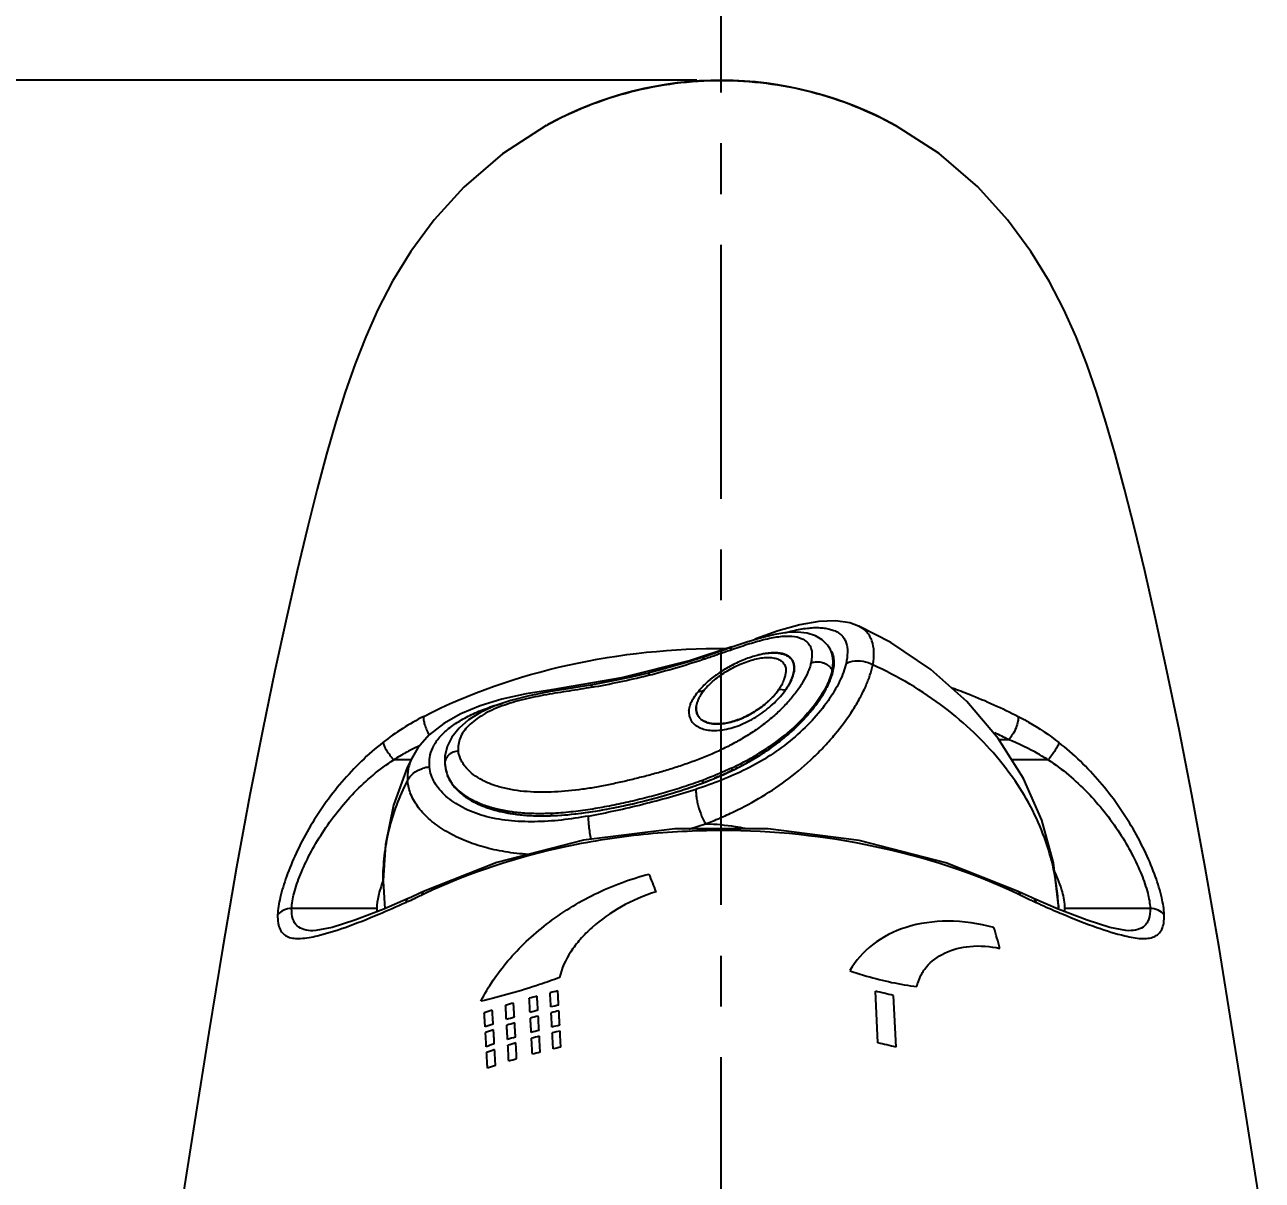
# Model space of a CAD drawing. Header units: millimetres. Extents: x 601 to 1195, y -13 to 407.
# Drawn here: x 747.34 to 778.27, y 322.37 to 351.27 of the extents above; entities that cross this region are included whole.
import ezdxf

# ---------------------------------------------------------------- set-up
doc = ezdxf.new("R2010")
doc.units = ezdxf.units.MM
doc.header["$LTSCALE"] = 0.1
doc.linetypes.add('CENTERX2', pattern=[101.6, 63.5, -12.7, 12.7, -12.7])
doc.layers.add('CENTER', color=1, linetype='CENTERX2')
doc.layers.add('DIM', color=3, linetype='Continuous')
doc.styles.get("Standard").update_dxf_attribs({"font": 'arial.ttf'})
doc.dimstyles.new('ISO-25', dxfattribs={"dimtxt": 2.5, "dimasz": 2.5, "dimexe": 1.25, "dimexo": 0.625, "dimtad": 1, "dimlfac": 1.666667, "dimtxsty": 'Standard', "dimcen": 2.5, "dimadec": 0, "dimazin": 0, "dimtfac": 1, "dimtmove": 0, "dimatfit": 3, "dimfxl": 0, "dimarcsym": 0})

# ---------------------------------------------------------------- blocks, each defined once
blk = doc.blocks.new('*D9')
at = {"layer": 'Defpoints', "color": 0}
for p in [(764.767, 349.88), (720.066, 151.37), (730.413, 151.37)]:
    blk.add_point(p, dxfattribs=at)
at = {"layer": 'DIM', "color": 0, "lineweight": -2}
for p, q in [((764.142, 349.88), (718.816, 349.88)), ((720.066, 347.38), (720.066, 153.87)), ((729.788, 151.37), (718.816, 151.37))]:
    blk.add_line(p, q, dxfattribs=at)
at = {"layer": 'DIM', "color": 0}
for points in [[(719.649, 347.38), (720.482, 347.38), (720.066, 349.88)], [(719.649, 153.87), (720.482, 153.87), (720.066, 151.37)]]:
    blk.add_solid(points, dxfattribs=at)
at = {"layer": 'DIM', "color": 0, "insert": (717.938, 251.662), "char_height": 2.5, "attachment_point": 5, "rotation": 90}
blk.add_mtext('330,85', dxfattribs=at)

msp = doc.modelspace()

# ---------------------------------------------------------------- linework, layer by layer
for p, q in [((768.186, 336.226), (768.1774, 336.23)), ((765.0113, 335.71), (763.9853, 335.3673)), ((767.4075, 335.7534), (767.2745, 335.8872)), ((767.4717, 335.6549), (767.4075, 335.7534)), ((767.4354, 335.715), (767.4314, 335.7223)), ((767.4716, 335.6548), (767.4728, 335.653)), ((767.4724, 335.6536), (767.4717, 335.6549)), ((767.4744, 335.6566), (767.4753, 335.655)), ((767.5018, 335.6063), (767.4753, 335.6551)), ((767.4843, 335.636), (767.4854, 335.6343)), ((763.9853, 335.3673), (762.2558, 334.9359)), ((767.5172, 335.5448), (767.5166, 335.5467)), ((767.5195, 335.5476), (767.5201, 335.5456)), ((767.5602, 335.4183), (767.5391, 335.4571)), ((762.9608, 335.0634), (762.9606, 335.0633)), ((767.5236, 335.1249), (767.5242, 335.1278)), ((767.5242, 335.1278), (767.5236, 335.1249)), ((767.5374, 335.0992), (767.5236, 335.1249)), ((762.2558, 334.9359), (760.5158, 334.6393)), ((761.5355, 334.762), (760.9774, 334.6703)), ((762.8954, 334.9911), (762.9336, 335.0004)), ((760.5159, 334.6393), (760.5158, 334.6393)), ((766.1937, 334.6499), (766.3581, 334.6366)), ((766.3581, 334.6366), (766.3596, 334.6388)), ((763.9429, 334.1105), (763.9422, 334.082)), ((766.3723, 333.4774), (766.3543, 333.5146)), ((757.1686, 333.1834), (757.0314, 332.9557)), ((766.0937, 333.2575), (766.1, 333.2622)), ((766.3211, 333.4348), (766.324, 333.4372)), ((771.9353, 333.389), (771.6964, 333.389)), ((756.9944, 332.8895), (756.5683, 332.8895)), ((757.0342, 332.9612), (757.0314, 332.9557)), ((772.9153, 332.8895), (772.0121, 332.8895)), ((757.8411, 332.7711), (757.8411, 332.7709)), ((757.8411, 332.7709), (757.8563, 332.6715)), ((765.0329, 332.6252), (765.0087, 332.6788)), ((757.9011, 332.5168), (757.9112, 332.4896)), ((758.0419, 332.256), (758.0326, 332.2805)), ((764.3036, 332.3144), (764.2785, 332.3712)), ((764.3138, 332.3183), (764.3035, 332.3144)), ((758.4634, 331.8906), (758.4518, 331.9205)), ((759.0538, 331.6398), (759.0385, 331.6782)), ((762.7415, 331.8373), (762.7745, 331.8454)), ((760.5186, 331.4894), (760.4954, 331.5442)), ((760.5186, 331.4894), (760.5299, 331.4898)), ((756.2977, 329.8536), (756.3393, 329.1629)), ((756.2983, 329.8542), (756.2983, 329.8639)), ((756.9919, 329.445), (756.9278, 329.4161)), ((757.2147, 329.5481), (756.9919, 329.445)), ((757.3084, 329.5923), (757.2147, 329.5481)), ((772.2815, 329.5422), (772.1752, 329.5923)), ((772.504, 329.4395), (772.2815, 329.5422)), ((756.1437, 329.1684), (754.0119, 329.1684)), ((756.9281, 329.4162), (756.3146, 329.1523)), ((756.9281, 329.4163), (756.9278, 329.4161)), ((772.5558, 329.4161), (772.504, 329.4395)), ((773.1751, 329.1497), (772.5555, 329.4162)), ((773.8961, 328.8725), (773.1751, 329.1497)), ((773.1797, 329.2454), (773.181, 329.1834)), ((775.4716, 329.1684), (773.3415, 329.1684)), ((773.1314, 329.0937), (773.1549, 329.0837)), ((754.5456, 328.6121), (754.5433, 328.6121)), ((774.9392, 328.6128), (774.9352, 328.6128)), ((768.6623, 325.8068), (768.6035, 327.098)), ((769.0493, 326.9917), (769.1149, 325.6986))]:
    msp.add_line(p, q)
for points in [[(760.3715, 348.7487), (759.2835, 348.044), (758.3158, 347.2097), (757.5733, 346.3911), (756.9922, 345.6012), (756.536, 344.8558), (756.1691, 344.1484), (755.8642, 343.466), (755.598, 342.7856), (755.3533, 342.0828), (755.1187, 341.3374), (754.8864, 340.5332), (754.6502, 339.6546), (754.4058, 338.6864), (754.1497, 337.6148), (753.8797, 336.4273), (753.5944, 335.1138), (753.2903, 333.6475), (752.9689, 332.0121), (752.6342, 330.2002), (752.2898, 328.1989), (751.9445, 326.0643), (751.5872, 323.8189), (751.2105, 321.443)], [(778.2736, 321.439), (777.8969, 323.8146), (777.5397, 326.0597), (777.1946, 328.1933), (776.8501, 330.1952), (776.5155, 332.0072), (776.1942, 333.6426), (775.8901, 335.1092), (775.6048, 336.4228), (775.3348, 337.6106), (775.0787, 338.6825), (774.8342, 339.6507), (774.5982, 340.5292), (774.366, 341.3335), (774.1313, 342.0796), (773.8863, 342.7834), (773.6202, 343.464), (773.3157, 344.1459), (772.9487, 344.8538), (772.4916, 345.601), (771.9085, 346.3933), (771.1637, 347.2137), (770.1957, 348.0472), (769.1098, 348.75)], [(768.1774, 336.23), (767.9611, 336.3081), (767.6037, 336.3616), (767.1907, 336.3456), (766.7156, 336.2615), (766.1757, 336.1097), (765.6117, 335.9104)], [(765.7532, 335.9366), (765.3899, 335.8263), (765.015, 335.699)], [(767.2745, 335.8872), (767.1041, 335.9889), (766.8944, 336.0543), (766.6558, 336.0794), (766.387, 336.067), (766.086, 336.0183), (765.7532, 335.9366)], [(773.1798, 329.2454), (773.0578, 330.3067), (772.7671, 331.3796), (772.309, 332.4197), (771.6756, 333.4219), (770.8879, 334.3432), (769.9886, 335.1425), (768.9895, 335.8159), (768.1885, 336.2315)], [(765.015, 335.699), (764.8185, 335.6301), (764.5757, 335.5459), (764.3284, 335.463)], [(764.3284, 335.463), (763.8847, 335.3231), (763.4137, 335.1855), (762.9606, 335.0633)], [(762.9608, 335.0634), (762.4976, 334.9553), (762.0069, 334.8516), (761.5355, 334.762)], [(760.5159, 334.6393), (759.876, 334.5384), (759.266, 334.4027), (758.7209, 334.2352), (758.2385, 334.0352), (757.8141, 333.7951), (757.4523, 333.5089), (757.1686, 333.1834)], [(760.9774, 334.6703), (760.4417, 334.5833), (759.9461, 334.4866), (759.4928, 334.3717), (759.0881, 334.2342), (758.7354, 334.0731), (758.4366, 333.8882), (758.1981, 333.6814), (758.0186, 333.4554), (757.8996, 333.216), (757.8427, 332.9766), (757.8411, 332.7711)], [(757.0295, 332.9636), (756.9024, 332.6952), (756.5599, 331.7538), (756.3564, 330.766), (756.2983, 329.8639)], [(757.8563, 332.6715), (757.8892, 332.55), (757.9011, 332.5168)], [(772.1752, 329.5923), (770.3623, 330.3137), (768.2012, 330.8689), (765.9191, 331.1568), (763.5934, 331.1588), (761.3061, 330.8754), (759.1429, 330.3219), (757.3084, 329.5923)], [(756.3146, 329.1523), (755.5879, 328.8726), (755.0239, 328.6944), (754.6181, 328.6159), (754.5456, 328.6121)], [(774.9352, 328.6128), (774.864, 328.6163), (774.4596, 328.6946), (773.8961, 328.8725)]]:
    msp.add_lwpolyline(points)
for centre, radius, start, end in [((764.7417, 340.8803), 9, 60.97263, 118.70886), ((764.7429, 317.8407), 17.8306, 89.45949, 89.58956), ((767.0141, 335.4023), 0.5259, 37.47892, 39.67527), ((767.0208, 335.4078), 0.5172, 36.61763, 37.45221), ((767.0199, 335.4093), 0.5142, 30.61776, 36.36705), ((767.0207, 335.4062), 0.5182, 30.94183, 36.75235), ((767.0082, 335.4022), 0.5278, 28.59933, 30.62893), ((767.0344, 335.4151), 0.5019, 28.76365, 30.88126), ((767.0001, 335.3978), 0.5371, 26.94665, 28.43617), ((767.1136, 335.3982), 0.4405, 34.23687, 35.35479), ((767.0274, 335.4112), 0.51, 27.57054, 28.55895), ((767.1128, 335.3977), 0.4414, 32.68076, 34.23652), ((766.9956, 335.3955), 0.5422, 26.53587, 26.94827), ((767.0165, 335.4056), 0.5222, 25.3497, 27.56561), ((766.9843, 335.39), 0.5547, 22.73684, 26.5222), ((766.9995, 335.3975), 0.541, 22.6238, 25.34669), ((757.2661, 356.9312), 22.6513, 284.48981, 288.08541), ((766.5732, 332.2468), 3.3819, 112.91583, 116.03771), ((766.6042, 332.1677), 3.4666, 112.88145, 115.92479), ((766.5857, 332.2178), 3.4136, 112.14969, 112.92045), ((766.5506, 332.2916), 3.3317, 112.07183, 112.86075), ((766.4923, 332.4539), 3.1597, 109.141, 112.19433), ((766.5215, 332.3684), 3.2495, 109.13941, 112.10514), ((766.4291, 332.6331), 2.9692, 108.06706, 109.13035), ((766.4103, 332.6881), 2.9115, 108.04394, 109.12858), ((766.3142, 332.9938), 2.5906, 104.86722, 108.12299), ((766.3113, 333.0009), 2.5834, 104.83961, 108.10529), ((766.2631, 333.1839), 2.3938, 103.86162, 104.85296), ((766.2469, 333.241), 2.3348, 103.80399, 104.81999), ((766.1445, 333.7361), 1.8288, 99.00694, 99.7158), ((766.1345, 333.7774), 1.7866, 98.91886, 99.61764), ((766.1229, 333.826), 1.7368, 98.43463, 98.78941), ((766.1379, 333.7775), 1.7869, 98.68477, 99.00545), ((766.1315, 333.8198), 1.7441, 97.9395, 98.6865), ((766.9495, 335.3759), 0.5923, 17.19778, 22.69596), ((766.9762, 335.3879), 0.5662, 17.80638, 22.61945), ((766.9514, 335.3795), 0.5924, 16.4784, 17.84067), ((766.928, 335.369), 0.6149, 16.79642, 17.21607), ((766.8007, 335.3429), 0.7449, 5.75597, 8.7543), ((766.8226, 335.3523), 0.7242, 5.18377, 8.3201), ((766.9883, 335.3493), 0.576, 11.10452, 11.79302), ((766.9568, 335.3436), 0.6074, 10.19796, 11.13067), ((766.9769, 335.3471), 0.5876, 9.25732, 11.10065), ((766.9582, 335.344), 0.6065, 7.03579, 9.25521), ((766.804, 335.3291), 0.7616, 0.67766, 2.22816), ((766.5037, 332.3922), 3.221, 121.89298, 125.73655), ((766.5634, 332.2992), 3.3315, 120.11191, 121.92149), ((766.6314, 332.2468), 3.4113, 120.80318, 122.42255), ((766.252, 332.8771), 2.6756, 120.55152, 120.73667), ((766.5757, 332.2457), 3.3841, 116.3405, 119.83737), ((766.5355, 332.3258), 3.2944, 116.053, 116.33225), ((766.8087, 331.7345), 3.9456, 115.84591, 116.07879), ((765.7721, 335.2336), 0.8061, 343.41469, 346.31076), ((765.7813, 335.2297), 0.7982, 343.60488, 346.52705), ((765.9366, 335.2013), 0.6383, 353.26341, 354.30672), ((766.1785, 335.1862), 0.3967, 5.8224, 7.82404), ((766.167, 335.1924), 0.4075, 4.79179, 6.75557), ((766.0145, 335.1868), 0.5609, 353.89998, 355.18869), ((766.2169, 335.4083), 1.3371, 346.8756, 347.76501), ((766.3221, 335.3788), 1.247, 347.04316, 348.13414), ((766.3071, 335.3832), 1.2626, 347.00303, 348.074), ((766.5679, 335.3397), 0.9981, 353.28778, 354.29921), ((757.3795, 357.7594), 23.427, 280.16252, 283.61834), ((765.4522, 335.3485), 1.1463, 336.00475, 337.05656), ((765.4564, 335.3434), 1.1428, 336.25114, 337.3046), ((763.9952, 334.2172), 0.1285, 358.74394, 359.20216), ((760.179, 328.3723), 6.2906, 117.11159, 128.14096), ((762.7768, 337.7457), 5.5808, 309.46521, 310.10971), ((765.9976, 321.7918), 13.0292, 62.88756, 64.58243), ((759.9657, 327.4224), 6.4375, 115.22614, 117.91238), ((762.5624, 338.0353), 5.9411, 303.65591, 306.4686), ((762.7361, 337.8005), 5.649, 306.54696, 309.39235), ((759.7685, 327.7827), 6.0267, 118.76363, 122.07365), ((759.9034, 327.5417), 6.3029, 117.91928, 118.78438), ((762.033, 338.9071), 6.9615, 297.8088, 300.35484), ((762.3194, 338.4069), 6.3851, 300.40543, 300.71796), ((762.3685, 338.3272), 6.2916, 300.7046, 303.46081), ((762.4759, 338.1621), 6.0946, 303.4745, 303.67203), ((757.4922, 331.982), 0.7185, 92.62984, 107.26851), ((758.6645, 332.8033), 0.8153, 182.29495, 186.40945), ((758.5992, 332.7961), 0.7497, 181.97869, 186.41964), ((761.7716, 339.3919), 7.5119, 295.31613, 295.73154), ((761.5208, 339.9084), 8.0863, 295.74435, 296.97838), ((761.9729, 339.0174), 7.0872, 296.98903, 297.82292), ((758.6933, 332.8151), 0.8465, 200.85366, 202.58707), ((758.6832, 332.7821), 0.8256, 198.95182, 200.7546), ((758.7065, 332.7911), 0.8505, 200.73192, 203.51226), ((758.7257, 332.7993), 0.8714, 203.50442, 204.25518), ((758.757, 332.8138), 0.9059, 204.27932, 208.58563), ((758.798, 332.8359), 0.9524, 208.56848, 210.51997), ((758.8473, 332.8656), 1.01, 210.54975, 214.49368), ((758.8908, 332.8954), 1.0627, 214.49146, 216.99185), ((758.9211, 332.9176), 1.1003, 216.96434, 218.42113), ((758.9977, 332.9801), 1.1992, 218.48903, 223.28199), ((760.6063, 342.1123), 10.4723, 290.44179, 290.67429), ((760.5564, 342.2218), 10.5923, 290.77673, 292.19404), ((760.9122, 341.3443), 9.6454, 292.20646, 292.37503), ((759.0815, 333.0591), 1.3143, 223.28487, 226.12635), ((759.1831, 333.1673), 1.4627, 226.19363, 230.79367), ((759.2705, 333.2741), 1.6008, 230.78589, 232.9215), ((757.3361, 353.6541), 22.5477, 284.0052, 287.51286), ((759.4747, 333.5718), 1.962, 238.63595, 238.97366), ((759.6796, 333.9699), 2.4098, 244.31546, 246.42097), ((759.7593, 334.1552), 2.6115, 246.44456, 249.13068), ((759.8451, 334.3829), 2.8549, 249.1488, 251.48212), ((759.9271, 334.6298), 3.115, 251.49504, 253.56747), ((759.9606, 334.7422), 3.2323, 253.56051, 253.70743), ((759.986, 334.8405), 3.3337, 253.76276, 257.69351), ((757.151, 354.4098), 23.3257, 280.56719, 283.99711), ((760.0557, 335.1382), 3.6395, 257.61925, 257.75997), ((760.1056, 335.376), 3.8824, 257.78522, 261.69317), ((760.1578, 335.6993), 4.2099, 261.62591, 261.78414), ((760.189, 335.9253), 4.438, 261.80256, 265.42093), ((760.2281, 336.3519), 4.8664, 265.36225, 265.72856), ((760.254, 336.7233), 5.2387, 265.74852, 269.01746), ((760.2693, 337.2758), 5.7914, 268.96045, 269.47351), ((757.4834, 353.019), 22.7978, 286.44755, 287.5417), ((764.183, 325.5195), 5.7644, 88.08419, 88.29329), ((759.3893, 328.653), 3.3185, 158.65283, 158.80508), ((703.8651, 306.5752), 63.5702, 21.222128, 21.650583), ((767.5145, 328.9562), 5.6711, 4.06529, 9.00876), ((748.2993, 348.2647), 20.7909, 294.5974, 295.117), ((745.5688, 354.1008), 27.2342, 295.10663, 295.42856), ((763.5215, 316.3343), 14.5822, 115.1299, 115.41699), ((766.0037, 316.422), 14.4852, 64.58261, 64.87063), ((783.9148, 354.1003), 27.2337, 244.57105, 244.89297), ((781.5163, 348.9772), 21.5769, 244.88812, 245.28029), ((746.812, 351.3871), 24.2488, 292.75347, 294.48248), ((749.9388, 344.6913), 16.8593, 294.24187, 294.58602), ((779.7132, 345.0626), 17.267, 245.28294, 245.75453), ((782.9616, 352.0246), 24.9491, 245.51819, 246.7958), ((767.5385, 328.9584), 5.647, 2.91051, 4.06052), ((767.5398, 328.9585), 5.6457, 2.28309, 2.91045), ((771.6213, 329.1834), 1.5597, 358.73373, 359.99965), ((782.0742, 349.9692), 22.7103, 246.87489, 247.25442), ((648.1187, 292.5787), 128.6211, 16.064526, 16.30615), ((764.5521, 310.7583), 16.8048, 105.19631, 105.88865), ((599.0482, 317.4436), 161.3807, 3.260276, 3.38615), ((764.6094, 310.5396), 17.031, 103.39117, 104.0616), ((596.5106, 317.4933), 164.2397, 3.215383, 3.339348), ((595.0674, 317.5215), 165.8748, 3.190117, 3.313018), ((764.8794, 310.4928), 17.0178, 75.81632, 77.35951), ((764.4589, 311.0704), 16.4791, 107.30232, 108.0253), ((605.8717, 317.3096), 153.7774, 3.384893, 3.516161), ((604.0588, 317.3448), 155.7864, 3.351218, 3.481014), ((600.6471, 317.4117), 159.588, 3.289043, 3.416146), ((764.6126, 310.102), 17.1072, 103.272, 103.93864), ((764.3798, 311.3052), 16.2313, 109.25383, 110.00548), ((611.0329, 317.2074), 148.0894, 3.484187, 3.619818), ((609.0316, 317.2466), 150.289, 3.445237, 3.579145), ((764.4666, 310.6214), 16.5676, 107.15894, 107.87684), ((764.5572, 310.3154), 16.8867, 105.06662, 105.75463), ((764.5592, 310.137), 16.9193, 105.01541, 105.70172), ((595.9752, 317.1453), 164.2675, 3.113117, 3.238422), ((594.3697, 317.1791), 166.0666, 3.086022, 3.210142), ((764.6138, 309.9255), 17.1377, 103.22496, 103.89009), ((591.8198, 317.2318), 168.9378, 3.043723, 3.165998), ((590.3661, 317.2614), 170.5833, 3.019911, 3.141155), ((764.387, 310.8602), 16.3158, 109.09704, 109.8433), ((764.3898, 310.6809), 16.3495, 109.03511, 109.77925), ((606.3903, 316.9269), 152.7405, 3.296704, 3.430211), ((604.3874, 316.9691), 154.9415, 3.260087, 3.391942), ((764.4696, 310.4405), 16.6028, 107.10233, 107.81822), ((601.2131, 317.0361), 158.4441, 3.203319, 3.332632), ((599.3969, 317.0739), 160.4561, 3.171643, 3.299541), ((764.5639, 309.69), 17.0002, 104.88982, 105.57194), ((764.6169, 309.4829), 17.2141, 103.10961, 103.77102), ((764.6182, 309.3053), 17.2445, 103.06438, 103.72432), ((586.9011, 316.9726), 173.8633, 2.862687, 2.995244), ((585.4384, 317.0037), 175.5177, 2.840381, 2.971841), ((764.3964, 310.232), 16.4329, 108.88317, 109.62212), ((764.4769, 309.9873), 16.6904, 106.96349, 107.67447), ((764.4797, 309.8059), 16.725, 106.90903, 107.61808), ((596.3206, 316.7647), 163.344, 3.012074, 3.15208), ((594.5025, 316.8051), 165.3579, 2.98245, 3.120962), ((764.5657, 309.511), 17.0322, 104.84056, 105.52103), ((591.0727, 316.881), 169.1771, 2.92768, 3.063449), ((589.4619, 316.9169), 170.9814, 2.902309, 3.036823), ((764.8513, 308.87), 17.3603, 75.7832, 77.31893), ((764.399, 310.0521), 16.4659, 108.82355, 109.56047), ((601.5103, 316.6483), 157.6284, 3.099391, 3.243822), ((599.5072, 316.6936), 159.8294, 3.065163, 3.207856), ((764.5705, 309.0151), 17.12, 104.70727, 105.38329), ((764.6216, 308.8125), 17.329, 102.94203, 103.59796), ((764.4057, 309.5543), 16.5561, 108.66215, 109.39358), ((764.4872, 309.3033), 16.82, 106.76166, 107.4655)]:
    msp.add_arc(centre, radius, start, end)
for points, knots in [([(760.3712, 348.7487), (761.0342, 349.1156), (762.4604, 349.6829), (764.7394, 349.9725), (767.0187, 349.6835), (768.4456, 349.117), (769.1089, 348.7501)], [0, 0, 0, 0, 0.2499291, 0.4999622, 0.7499742, 1, 1, 1, 1]), ([(764.978, 335.6319), (765.049, 335.6565), (765.1899, 335.7049), (765.3996, 335.7748), (765.6052, 335.8383), (765.8059, 335.8911), (765.9988, 335.9356), (766.1822, 335.9673), (766.3537, 335.9825), (766.5505, 335.9811), (766.729, 335.9447), (766.8678, 335.8605), (766.9456, 335.7819), (766.9968, 335.6829), (767.0198, 335.5674), (767.0172, 335.4392), (767.0018, 335.351), (766.9917, 335.3052)], [0, 0, 0, 0, 0.0880737, 0.1747826, 0.2591931, 0.3403602, 0.4181552, 0.4912408, 0.5585298, 0.6196032, 0.7223255, 0.7665272, 0.8083674, 0.8503528, 0.8952987, 0.9450649, 1, 1, 1, 1]), ([(766.3483, 336.0656), (766.4733, 336.0997), (766.6574, 336.1432), (766.8986, 336.1795), (767.0633, 336.1929), (767.2157, 336.1928), (767.3553, 336.1785), (767.4817, 336.1515), (767.5947, 336.1122), (767.6929, 336.0583), (767.7741, 335.9885), (767.8364, 335.9029), (767.8791, 335.803), (767.9025, 335.6906), (767.91, 335.5197), (767.8896, 335.3872), (767.8701, 335.2975)], [0, 0, 0, 0, 0.1760687, 0.2565827, 0.3314142, 0.4003321, 0.4635219, 0.521741, 0.5755732, 0.6255928, 0.6730897, 0.7199385, 0.7681909, 0.8195566, 0.8751468, 1, 1, 1, 1]), ([(768.538, 335.2608), (768.5592, 335.3685), (768.5811, 335.5718), (768.5407, 335.818), (768.4655, 335.9786), (768.391, 336.0798), (768.2974, 336.1642), (768.2245, 336.2074), (768.186, 336.226)], [0, 0, 0, 0, 0.296436, 0.5472691, 0.6617099, 0.7728489, 0.8843941, 1, 1, 1, 1]), ([(757.3122, 333.9716), (758.4466, 334.5538), (760.9352, 335.4124), (763.5452, 335.6804), (764.8707, 335.6709)], [0, 0, 0, 0, 0.4903208, 1, 1, 1, 1]), ([(764.2978, 335.3991), (764.355, 335.4178), (764.455, 335.4509), (764.5973, 335.4996), (764.7245, 335.5445), (764.8515, 335.5884), (764.9359, 335.6174), (764.978, 335.6319)], [0, 0, 0, 0, 0.2511387, 0.4393581, 0.6273439, 0.81421, 1, 1, 1, 1]), ([(765.015, 335.699), (765.0099, 335.6972), (765.0001, 335.6908), (764.9894, 335.6754), (764.982, 335.6552), (764.979, 335.64), (764.9779, 335.6319)], [0, 0, 0, 0, 0.19899, 0.4248356, 0.6918664, 1, 1, 1, 1]), ([(765.6117, 335.9104), (765.6091, 335.9094), (765.5985, 335.9045), (765.5895, 335.8965), (765.584, 335.8896)], [0, 0, 0, 0, 0.2423898, 1, 1, 1, 1]), ([(764.3284, 335.463), (764.3241, 335.4616), (764.3154, 335.4556), (764.3067, 335.441), (764.3008, 335.4216), (764.2986, 335.407), (764.2978, 335.3991)], [0, 0, 0, 0, 0.1853116, 0.4059902, 0.6781013, 1, 1, 1, 1]), ([(764.3133, 334.617), (764.3498, 334.663), (764.4318, 334.7537), (764.5718, 334.8808), (764.7301, 335.0016), (764.9021, 335.1132), (765.0826, 335.2123), (765.2666, 335.2959), (765.4485, 335.3625), (765.6234, 335.411), (765.7873, 335.44), (765.9367, 335.4485), (766.0686, 335.4367), (766.1647, 335.4078), (766.2286, 335.3741), (766.2689, 335.3444), (766.3028, 335.3099), (766.329, 335.2698), (766.349, 335.2257), (766.3611, 335.1859), (766.3654, 335.1517), (766.3663, 335.1247), (766.3659, 335.097), (766.3667, 335.0782), (766.3671, 335.0688)], [0, 0, 0, 0, 0.0696506, 0.1448251, 0.2241793, 0.3058768, 0.387968, 0.4684698, 0.5455758, 0.6177462, 0.6836717, 0.7427674, 0.7948795, 0.8401575, 0.8608126, 0.8804143, 0.8993203, 0.9179349, 0.9369406, 0.9567457, 0.9670591, 0.9777283, 0.9887404, 1, 1, 1, 1]), ([(765.8359, 335.5387), (765.8239, 335.5367), (765.7749, 335.5278), (765.7262, 335.517), (765.6896, 335.508)], [0, 0, 0, 0, 0.243435, 1, 1, 1, 1]), ([(765.836, 335.5389), (765.824, 335.5369), (765.775, 335.5281), (765.7264, 335.5174), (765.6898, 335.5084)], [0, 0, 0, 0, 0.2433703, 1, 1, 1, 1]), ([(765.8681, 335.544), (765.9588, 335.5575), (766.0904, 335.5669), (766.2544, 335.5442), (766.3551, 335.5127), (766.4393, 335.4662), (766.5058, 335.4046), (766.5523, 335.3281), (766.5673, 335.2701), (766.5714, 335.2402)], [0, 0, 0, 0, 0.3217107, 0.457792, 0.5795051, 0.6898148, 0.7928017, 0.8939211, 1, 1, 1, 1]), ([(766.5717, 335.2403), (766.5681, 335.2704), (766.5576, 335.3145), (766.5331, 335.3683), (766.5017, 335.4168), (766.4481, 335.4693), (766.3657, 335.5157), (766.2668, 335.5463), (766.1529, 335.5617), (766.0255, 335.5624), (765.9368, 335.5536), (765.8906, 335.5472)], [0, 0, 0, 0, 0.1081004, 0.1597932, 0.2107878, 0.3139194, 0.4240531, 0.545811, 0.6818375, 0.8332379, 1, 1, 1, 1]), ([(766.9917, 335.3052), (766.9981, 335.3081), (767.0254, 335.3195), (767.0542, 335.3275), (767.0764, 335.3316)], [0, 0, 0, 0, 0.2349219, 1, 1, 1, 1]), ([(767.0764, 335.3316), (767.1206, 335.3399), (767.1911, 335.3406), (767.2824, 335.3215), (767.3491, 335.2956), (767.4089, 335.2606), (767.4724, 335.208), (767.508, 335.1588), (767.5236, 335.1249)], [0, 0, 0, 0, 0.2564494, 0.3937408, 0.5306386, 0.6631297, 0.7868679, 1, 1, 1, 1]), ([(767.5016, 335.6066), (767.5091, 335.5928), (767.5182, 335.5737), (767.5259, 335.5541), (767.5278, 335.5491)], [0, 0, 0, 0, 0.747396, 1, 1, 1, 1]), ([(767.537, 335.4563), (767.5358, 335.4639), (767.5307, 335.4937), (767.5236, 335.5232), (767.5172, 335.5448)], [0, 0, 0, 0, 0.254816, 1, 1, 1, 1]), ([(767.5201, 335.5456), (767.5221, 335.5385), (767.5301, 335.5094), (767.5359, 335.4797), (767.5391, 335.4571)], [0, 0, 0, 0, 0.2460241, 1, 1, 1, 1]), ([(767.5438, 335.4178), (767.5458, 335.3952), (767.5503, 335.2981), (767.5389, 335.2008), (767.5242, 335.1278)], [0, 0, 0, 0, 0.2334643, 1, 1, 1, 1]), ([(767.5242, 335.1278), (767.5293, 335.1533), (767.5454, 335.2489), (767.549, 335.347), (767.5419, 335.4176)], [0, 0, 0, 0, 0.2682723, 1, 1, 1, 1]), ([(767.5278, 335.5491), (767.5305, 335.5421), (767.5407, 335.5133), (767.5483, 335.4835), (767.5528, 335.4609)], [0, 0, 0, 0, 0.2451004, 1, 1, 1, 1]), ([(767.5546, 335.4512), (767.5591, 335.4263), (767.5719, 335.3168), (767.5599, 335.2054), (767.5425, 335.1224)], [0, 0, 0, 0, 0.2292505, 1, 1, 1, 1]), ([(767.565, 335.3587), (767.5648, 335.3638), (767.5639, 335.3837), (767.562, 335.4036), (767.5602, 335.4183)], [0, 0, 0, 0, 0.2539226, 1, 1, 1, 1]), ([(767.5611, 335.2406), (767.5619, 335.2489), (767.5647, 335.2813), (767.5658, 335.3139), (767.5656, 335.3381)], [0, 0, 0, 0, 0.256964, 1, 1, 1, 1]), ([(767.8701, 335.2975), (767.8821, 335.3035), (767.9337, 335.3271), (767.9887, 335.3431), (768.0311, 335.351)], [0, 0, 0, 0, 0.2374095, 1, 1, 1, 1]), ([(768.0311, 335.351), (768.1179, 335.3672), (768.2965, 335.3655), (768.4638, 335.3043), (768.538, 335.2608)], [0, 0, 0, 0, 0.5063576, 1, 1, 1, 1]), ([(766.9917, 335.3052), (766.9836, 335.2675), (766.9615, 335.1902), (766.8998, 335.0302), (766.7927, 334.8215), (766.6243, 334.5716), (766.4172, 334.3217), (766.1776, 334.078), (765.9094, 333.8484), (765.6211, 333.6341), (765.3675, 333.4715), (765.1592, 333.35), (764.9479, 333.2354), (764.5736, 333.0498), (764.133, 332.8691), (763.6854, 332.7155), (763.3481, 332.6111), (763.0082, 332.5164), (762.6664, 332.4277), (762.3223, 332.345), (762.0339, 332.2816), (761.8024, 332.2347), (761.6282, 332.2026), (761.4538, 332.1734), (761.1066, 332.1215), (760.7008, 332.0816), (760.2395, 332.0721), (759.9016, 332.0855), (759.5743, 332.1227), (759.2634, 332.1858), (758.9766, 332.2778), (758.7214, 332.3964), (758.5078, 332.5438), (758.3661, 332.6888), (758.2796, 332.8126), (758.2295, 332.9072), (758.1947, 333.0051), (758.1819, 333.0723), (758.1782, 333.1058)], [0, 0, 0, 0, 0.0111685, 0.0232505, 0.0496638, 0.0788954, 0.1104009, 0.1435473, 0.1777983, 0.212581, 0.2475399, 0.2650086, 0.2824406, 0.3171736, 0.3860204, 0.4201825, 0.4542566, 0.4882988, 0.5224015, 0.5565784, 0.5908095, 0.6079328, 0.6250341, 0.6421099, 0.6591549, 0.7267498, 0.7600358, 0.7927588, 0.8246579, 0.8553791, 0.8845174, 0.9117177, 0.936611, 0.9593248, 0.9700049, 0.9802828, 0.9902398, 1, 1, 1, 1]), ([(762.7745, 331.8454), (763.0286, 331.9084), (763.5345, 332.0459), (764.2833, 332.2937), (765.0167, 332.6), (765.7199, 332.9828), (766.3648, 333.4466), (766.8316, 333.8966), (767.1376, 334.2799), (767.3202, 334.5599), (767.4564, 334.8307), (767.5174, 335.0123), (767.5374, 335.0992)], [0, 0, 0, 0, 0.1307022, 0.2615555, 0.3934741, 0.5269145, 0.6603301, 0.788905, 0.8490333, 0.9048935, 0.9554688, 1, 1, 1, 1]), ([(762.9606, 335.0634), (762.9569, 335.0624), (762.9492, 335.057), (762.9418, 335.0432), (762.9364, 335.0238), (762.9344, 335.0088), (762.9336, 335.0004)], [0, 0, 0, 0, 0.1597434, 0.3675722, 0.6459661, 1, 1, 1, 1]), ([(767.8701, 335.2975), (767.8538, 335.2237), (767.8078, 335.0708), (767.6709, 334.7505), (767.4185, 334.3358), (767.022, 333.8518), (766.5366, 333.3931), (765.9823, 332.9872), (765.3838, 332.6456), (764.7607, 332.3681), (764.3346, 332.219), (764.1211, 332.1515)], [0, 0, 0, 0, 0.0445657, 0.0939077, 0.2051932, 0.3295517, 0.4620923, 0.5981221, 0.73393, 0.8678775, 1, 1, 1, 1]), ([(764.3546, 331.2813), (764.4753, 331.3282), (764.716, 331.4269), (765.1942, 331.6439), (765.7821, 331.9579), (766.4522, 332.4083), (766.9654, 332.8488), (767.3406, 333.2317), (767.6796, 333.6178), (767.9757, 334.017), (768.2172, 334.4236), (768.3614, 334.713), (768.4705, 334.9898), (768.5206, 335.1727), (768.5381, 335.2608)], [0, 0, 0, 0, 0.0649696, 0.1305276, 0.2635504, 0.3989487, 0.5350074, 0.6021521, 0.6678952, 0.7928149, 0.8508508, 0.9050818, 0.9549341, 1, 1, 1, 1]), ([(764.8024, 335.1263), (764.787, 335.1166), (764.726, 335.0774), (764.666, 335.0366), (764.6213, 335.0058)], [0, 0, 0, 0, 0.2512635, 1, 1, 1, 1]), ([(765.0742, 335.2785), (765.0434, 335.2634), (764.9818, 335.2325), (764.9217, 335.1988), (764.892, 335.1813)], [0, 0, 0, 0, 0.4988625, 1, 1, 1, 1]), ([(766.1937, 334.6499), (766.2064, 334.6683), (766.225, 334.6959), (766.2482, 334.7331), (766.2688, 334.7696), (766.2877, 334.806), (766.3042, 334.8425), (766.314, 334.8648), (766.3214, 334.8824), (766.3277, 334.8998), (766.3373, 334.9298), (766.3477, 334.9635), (766.3556, 334.9971), (766.3604, 335.0216), (766.3638, 335.0457), (766.3656, 335.0616), (766.367, 335.0695)], [0, 0, 0, 0, 0.1463187, 0.2173743, 0.2866123, 0.4204879, 0.4850672, 0.5484205, 0.5795252, 0.6099732, 0.6696069, 0.7851719, 0.8408477, 0.8951472, 0.9480697, 1, 1, 1, 1]), ([(767.5191, 335.1046), (767.4879, 334.971), (767.4073, 334.7689), (767.2605, 334.5098), (767.0691, 334.2291), (766.7741, 333.885), (766.5013, 333.6354), (766.3543, 333.5146)], [0, 0, 0, 0, 0.2058371, 0.3223081, 0.446757, 0.7146895, 1, 1, 1, 1]), ([(766.5553, 335.0428), (766.557, 335.0499), (766.5633, 335.0775), (766.568, 335.1055), (766.5705, 335.1264)], [0, 0, 0, 0, 0.2579435, 1, 1, 1, 1]), ([(766.5722, 335.1272), (766.5715, 335.1204), (766.568, 335.0924), (766.5626, 335.0646), (766.5576, 335.0437)], [0, 0, 0, 0, 0.241798, 1, 1, 1, 1]), ([(766.5718, 335.1379), (766.5726, 335.1456), (766.5751, 335.175), (766.5749, 335.2047), (766.5731, 335.2264)], [0, 0, 0, 0, 0.2599866, 1, 1, 1, 1]), ([(766.5731, 335.2264), (766.5738, 335.2195), (766.576, 335.1907), (766.5753, 335.1616), (766.5734, 335.1398)], [0, 0, 0, 0, 0.2410632, 1, 1, 1, 1]), ([(767.5374, 335.0992), (767.5345, 335.0864), (767.5215, 335.0335), (767.5055, 334.9814), (767.492, 334.9424)], [0, 0, 0, 0, 0.2416634, 1, 1, 1, 1]), ([(767.5425, 335.1222), (767.5443, 335.1308), (767.551, 335.1642), (767.5562, 335.1979), (767.5592, 335.223)], [0, 0, 0, 0, 0.2565646, 1, 1, 1, 1]), ([(773.1157, 329.8443), (773.0728, 330.1147), (772.9468, 330.6543), (772.6432, 331.4373), (772.227, 332.1916), (771.7009, 332.9105), (771.0679, 333.5874), (770.0581, 334.4489), (769.1716, 334.9711), (768.5383, 335.2606)], [0, 0, 0, 0, 0.1113873, 0.2245296, 0.340631, 0.4608333, 0.5860351, 0.7167377, 1, 1, 1, 1]), ([(761.5129, 334.7001), (761.4192, 334.6835), (761.2313, 334.651), (760.9483, 334.6065), (760.6643, 334.562), (760.3797, 334.514), (760.0955, 334.4604), (759.814, 334.3975), (759.5385, 334.3235), (759.2736, 334.2366), (759.0251, 334.1352), (758.7993, 334.0189), (758.602, 333.8883), (758.4369, 333.7462), (758.3065, 333.5954), (758.2175, 333.4353), (758.1812, 333.2957), (758.1734, 333.1864), (758.1758, 333.1325), (758.1782, 333.1058)], [0, 0, 0, 0, 0.0718275, 0.1438016, 0.2160622, 0.2886761, 0.3615017, 0.4342046, 0.5061857, 0.5766, 0.6443788, 0.7084085, 0.7678422, 0.8224489, 0.8722563, 0.917467, 0.959394, 0.9797648, 1, 1, 1, 1]), ([(761.5129, 334.7001), (761.5136, 334.7083), (761.5154, 334.7234), (761.5199, 334.7444), (761.5278, 334.7606), (761.5355, 334.762)], [0, 0, 0, 0, 0.3633481, 0.6552804, 1, 1, 1, 1]), ([(764.6213, 335.0058), (764.5983, 334.9904), (764.5547, 334.9576), (764.4917, 334.9066), (764.4314, 334.8547), (764.3539, 334.7864), (764.2643, 334.6999), (764.1995, 334.6258), (764.1695, 334.5888)], [0, 0, 0, 0, 0.1342828, 0.2654011, 0.3944001, 0.5217479, 0.7679899, 1, 1, 1, 1]), ([(766.3596, 334.6388), (766.3739, 334.6591), (766.4259, 334.737), (766.4714, 334.8194), (766.4994, 334.8823)], [0, 0, 0, 0, 0.2650509, 1, 1, 1, 1]), ([(766.5024, 334.8832), (766.4935, 334.863), (766.453, 334.7775), (766.4036, 334.6965), (766.3622, 334.637)], [0, 0, 0, 0, 0.2339615, 1, 1, 1, 1]), ([(766.5078, 334.9016), (766.5114, 334.9102), (766.5251, 334.9436), (766.537, 334.9778), (766.5447, 335.0034)], [0, 0, 0, 0, 0.2584181, 1, 1, 1, 1]), ([(766.5471, 335.0044), (766.5446, 334.996), (766.534, 334.9616), (766.5212, 334.9277), (766.5107, 334.9025)], [0, 0, 0, 0, 0.2414946, 1, 1, 1, 1]), ([(767.492, 334.9424), (767.4533, 334.8304), (767.3459, 334.5998), (767.1287, 334.2633), (766.8511, 333.9256), (766.6365, 333.7123), (766.5215, 333.608)], [0, 0, 0, 0, 0.2135689, 0.4557875, 0.7202612, 1, 1, 1, 1]), ([(760.5158, 334.6393), (760.5101, 334.6384), (760.5032, 334.6272), (760.4985, 334.6117), (760.4962, 334.6005), (760.4952, 334.5943)], [0, 0, 0, 0, 0.341451, 0.6293971, 1, 1, 1, 1]), ([(763.9422, 334.082), (763.9409, 334.061), (763.9434, 334.0194), (763.9559, 333.9695), (763.9693, 333.9317), (763.9807, 333.9042), (763.9939, 333.8775), (764.0252, 333.8257), (764.0908, 333.7554), (764.2062, 333.6856), (764.3476, 333.6393), (764.5113, 333.6178), (764.6938, 333.6217), (764.8904, 333.6521), (765.0962, 333.7084), (765.306, 333.7888), (765.5144, 333.892), (765.7812, 334.0558), (766.0234, 334.2504), (766.2297, 334.4671), (766.3184, 334.5798), (766.3581, 334.6366)], [0, 0, 0, 0, 0.0211273, 0.0413406, 0.0513134, 0.0612453, 0.0711551, 0.0810857, 0.1217406, 0.1657853, 0.2147869, 0.2695949, 0.3303743, 0.39687, 0.4683019, 0.5435741, 0.621511, 0.7007256, 0.8567132, 0.9306554, 1, 1, 1, 1]), ([(763.9859, 334.2865), (764.0069, 334.3383), (764.0618, 334.4437), (764.1306, 334.5402), (764.1695, 334.5888)], [0, 0, 0, 0, 0.4733481, 1, 1, 1, 1]), ([(764.2442, 334.5213), (764.2292, 334.4979), (764.2018, 334.4515), (764.1727, 334.3919), (764.1545, 334.3445), (764.1425, 334.3101), (764.1328, 334.2761), (764.1279, 334.2535), (764.1264, 334.2423)], [0, 0, 0, 0, 0.2731945, 0.5303749, 0.6521732, 0.772423, 0.8890927, 1, 1, 1, 1]), ([(764.1418, 334.0518), (764.1443, 334.0443), (764.1498, 334.0294), (764.16, 334.008), (764.1713, 333.9873), (764.1836, 333.9669), (764.1982, 333.948), (764.2196, 333.9238), (764.2504, 333.896), (764.2849, 333.8718), (764.315, 333.8544), (764.3393, 333.8427), (764.3649, 333.832), (764.4006, 333.8179), (764.4487, 333.8041), (764.51, 333.7922), (764.5993, 333.7822), (764.7201, 333.7821), (764.8729, 333.8011), (765.0338, 333.8393), (765.1994, 333.8951), (765.3663, 333.9672), (765.5307, 334.055), (765.689, 334.1564), (765.8378, 334.2687), (765.9738, 334.3893), (766.0929, 334.5161), (766.1616, 334.6057), (766.1937, 334.6499)], [0, 0, 0, 0, 0.009739, 0.0193842, 0.0290649, 0.038808, 0.0485479, 0.0583771, 0.0784486, 0.0992921, 0.1100706, 0.121128, 0.1324689, 0.1440686, 0.1682574, 0.1938116, 0.2207099, 0.2785294, 0.3416393, 0.4095191, 0.4812975, 0.5560082, 0.6326153, 0.709915, 0.7866693, 0.8614833, 0.9328857, 1, 1, 1, 1]), ([(766.1937, 334.6499), (766.1625, 334.6052), (766.1112, 334.5394), (766.0359, 334.4556), (765.9743, 334.3922), (765.9077, 334.3313), (765.8145, 334.2508), (765.6899, 334.1568), (765.5319, 334.0557), (765.3677, 333.968), (765.201, 333.8955), (765.0355, 333.8396), (764.8745, 333.8012), (764.7212, 333.7824), (764.6, 333.7818), (764.5103, 333.7915), (764.4489, 333.8035), (764.4011, 333.818), (764.3652, 333.8316), (764.3316, 333.8457), (764.2926, 333.8662), (764.2507, 333.8958), (764.2138, 333.9288), (764.1831, 333.9663), (764.1597, 334.0079), (764.1468, 334.0368), (764.1418, 334.0518)], [0, 0, 0, 0, 0.0669983, 0.1022209, 0.1383989, 0.175444, 0.2130961, 0.2896534, 0.3668363, 0.4433586, 0.5180251, 0.5898104, 0.6577438, 0.7209569, 0.7791189, 0.8061334, 0.8316882, 0.8558042, 0.8674062, 0.8787387, 0.900564, 0.9214465, 0.9415752, 0.9611977, 0.9806631, 1, 1, 1, 1]), ([(764.3133, 334.617), (764.3032, 334.6119), (764.2575, 334.5935), (764.2073, 334.5879), (764.1695, 334.5888)], [0, 0, 0, 0, 0.2312551, 1, 1, 1, 1]), ([(764.3133, 334.617), (764.3071, 334.6091), (764.283, 334.5779), (764.2601, 334.5459), (764.2442, 334.5213)], [0, 0, 0, 0, 0.2563736, 1, 1, 1, 1]), ([(764.2445, 334.5213), (764.2497, 334.5293), (764.2714, 334.5621), (764.2948, 334.5937), (764.3133, 334.617)], [0, 0, 0, 0, 0.2426016, 1, 1, 1, 1]), ([(770.5237, 334.6866), (770.6659, 334.6352), (771.2259, 334.4228), (771.7731, 334.1761), (772.1714, 333.9717)], [0, 0, 0, 0, 0.2525014, 1, 1, 1, 1]), ([(757.4593, 332.6997), (757.4554, 332.7404), (757.452, 332.8224), (757.4668, 332.9886), (757.5311, 333.1995), (757.684, 333.4366), (757.9065, 333.6535), (758.1353, 333.8125), (758.341, 333.9333), (758.5707, 334.0506), (758.8831, 334.1799), (759.1448, 334.2627), (759.2802, 334.3006)], [0, 0, 0, 0, 0.0467721, 0.0937362, 0.1904442, 0.295629, 0.4132249, 0.5439412, 0.6136054, 0.6861458, 0.8390061, 1, 1, 1, 1]), ([(763.9439, 334.1106), (763.9451, 334.1248), (763.9527, 334.1847), (763.9696, 334.2432), (763.986, 334.2862)], [0, 0, 0, 0, 0.2364127, 1, 1, 1, 1]), ([(764.1224, 334.1919), (764.1219, 334.1798), (764.1232, 334.1557), (764.126, 334.1259), (764.1295, 334.1025), (764.1334, 334.0795), (764.1382, 334.0627), (764.1418, 334.0518)], [0, 0, 0, 0, 0.2561108, 0.5074874, 0.6323972, 0.7571466, 1, 1, 1, 1]), ([(764.1236, 334.2144), (764.1236, 334.2126), (764.1232, 334.2051), (764.1226, 334.1976), (764.1224, 334.1919)], [0, 0, 0, 0, 0.2432574, 1, 1, 1, 1]), ([(764.1418, 334.0518), (764.1376, 334.0644), (764.1311, 334.0905), (764.123, 334.1447), (764.1229, 334.1865), (764.125, 334.2143)], [0, 0, 0, 0, 0.2430709, 0.490445, 1, 1, 1, 1]), ([(764.1264, 334.2423), (764.1255, 334.2357), (764.1248, 334.2267), (764.1239, 334.2177), (764.1236, 334.2154)], [0, 0, 0, 0, 0.7453659, 1, 1, 1, 1]), ([(757.3122, 333.9717), (757.3073, 333.9435), (757.3088, 333.874), (757.3452, 333.7144), (757.4039, 333.5905), (757.455, 333.5105)], [0, 0, 0, 0, 0.1751958, 0.419018, 1, 1, 1, 1]), ([(772.1714, 333.9718), (772.1782, 333.9322), (772.1699, 333.8322), (772.1213, 333.6777), (772.0413, 333.5217), (771.9716, 333.4276), (771.9353, 333.389)], [0, 0, 0, 0, 0.1869387, 0.457396, 0.7532125, 1, 1, 1, 1]), ([(772.1714, 333.9718), (772.2594, 333.9265), (772.6141, 333.7342), (772.9504, 333.508), (773.1896, 333.3199)], [0, 0, 0, 0, 0.24554, 1, 1, 1, 1]), ([(765.0087, 332.6783), (765.0683, 332.7067), (765.1871, 332.7647), (765.4218, 332.8874), (765.7091, 333.0534), (765.986, 333.2361), (766.1992, 333.3924), (766.303, 333.4735), (766.3539, 333.5148)], [0, 0, 0, 0, 0.1246835, 0.2497282, 0.500518, 0.7512396, 0.876029, 1, 1, 1, 1]), ([(766.5215, 333.608), (766.5093, 333.5969), (766.4601, 333.5528), (766.4103, 333.5093), (766.3723, 333.4773)], [0, 0, 0, 0, 0.2489373, 1, 1, 1, 1]), ([(756.2939, 333.3199), (755.9191, 333.0276), (755.4039, 332.5211), (754.8185, 331.7672), (754.4352, 331.1716), (754.1218, 330.5709), (753.8844, 329.9945), (753.7231, 329.4798), (753.6663, 329.1536), (753.6613, 329.0087)], [0, 0, 0, 0, 0.2760961, 0.4160003, 0.55416, 0.686895, 0.8091073, 0.9157334, 1, 1, 1, 1]), ([(756.2939, 333.3199), (756.2986, 333.2915), (756.325, 333.2236), (756.4089, 333.0743), (756.4968, 332.9603), (756.5639, 332.8868)], [0, 0, 0, 0, 0.1674333, 0.4194555, 1, 1, 1, 1]), ([(772.9153, 332.8895), (772.8365, 332.9389), (772.521, 333.1263), (772.189, 333.2857), (771.9353, 333.389)], [0, 0, 0, 0, 0.2534265, 1, 1, 1, 1]), ([(773.1896, 333.3199), (773.185, 333.2916), (773.1585, 333.2236), (773.0747, 333.0743), (772.9867, 332.9603), (772.9196, 332.8868)], [0, 0, 0, 0, 0.1674157, 0.4194342, 1, 1, 1, 1]), ([(775.8222, 329.0087), (775.8179, 329.1528), (775.7627, 329.4779), (775.6034, 329.9924), (775.3642, 330.5687), (774.9371, 331.3828), (774.2508, 332.3538), (773.5646, 333.0272), (773.1896, 333.3199)], [0, 0, 0, 0, 0.083804, 0.190091, 0.3126712, 0.4457332, 0.7236482, 1, 1, 1, 1]), ([(754.0119, 329.1684), (754.0165, 329.2971), (754.072, 329.5866), (754.2315, 330.0414), (754.4682, 330.5477), (754.884, 331.2591), (755.5471, 332.0948), (756.2051, 332.6548), (756.5639, 332.8868)], [0, 0, 0, 0, 0.0834852, 0.1893252, 0.312203, 0.445262, 0.7229555, 1, 1, 1, 1]), ([(757.0314, 332.9557), (756.9845, 332.8626), (756.9133, 332.6676), (756.9002, 332.4595), (756.909, 332.3591)], [0, 0, 0, 0, 0.5081017, 1, 1, 1, 1]), ([(758.1782, 333.1058), (758.1344, 333.1023), (758.0673, 333.0867), (757.9863, 333.0444), (757.9308, 333.0013), (757.8859, 332.949), (757.8553, 332.8906), (757.8397, 332.8304), (757.8392, 332.7902), (757.8411, 332.7711)], [0, 0, 0, 0, 0.2504114, 0.384102, 0.5181543, 0.6487402, 0.7734421, 0.8905804, 1, 1, 1, 1]), ([(772.9196, 332.8868), (773.2784, 332.6548), (773.9365, 332.0948), (774.5995, 331.2591), (775.0153, 330.5477), (775.2521, 330.0414), (775.4115, 329.5866), (775.467, 329.2971), (775.4716, 329.1684)], [0, 0, 0, 0, 0.2770414, 0.5547365, 0.6877972, 0.8106762, 0.9165163, 1, 1, 1, 1]), ([(756.909, 332.3591), (756.9405, 332.43), (757.0463, 332.564), (757.1962, 332.6423), (757.279, 332.6681)], [0, 0, 0, 0, 0.4724727, 1, 1, 1, 1]), ([(761.4286, 331.4797), (761.2054, 331.4388), (760.7592, 331.3706), (760.0902, 331.3266), (759.439, 331.3512), (758.8297, 331.4598), (758.373, 331.635), (758.0636, 331.8198), (757.8687, 331.9718), (757.7063, 332.1374), (757.5801, 332.3154), (757.4942, 332.5033), (757.4656, 332.6348), (757.4593, 332.6997)], [0, 0, 0, 0, 0.1493784, 0.296882, 0.440707, 0.5774123, 0.7025682, 0.760107, 0.8141436, 0.864836, 0.9123103, 0.9570635, 1, 1, 1, 1]), ([(757.8542, 332.7123), (757.856, 332.6957), (757.8654, 332.6292), (757.8833, 332.564), (757.9011, 332.5168)], [0, 0, 0, 0, 0.2491795, 1, 1, 1, 1]), ([(765.0089, 332.6783), (764.9484, 332.6496), (764.7083, 332.5394), (764.4632, 332.4402), (764.2784, 332.3712)], [0, 0, 0, 0, 0.2533874, 1, 1, 1, 1]), ([(764.9838, 332.6014), (764.9508, 332.5858), (764.8187, 332.5244), (764.6849, 332.4666), (764.5839, 332.4251)], [0, 0, 0, 0, 0.2506762, 1, 1, 1, 1]), ([(756.2983, 329.8639), (756.2982, 330.0719), (756.322, 330.4918), (756.4726, 331.3432), (756.7061, 331.9646), (756.9096, 332.3591)], [0, 0, 0, 0, 0.2410057, 0.4857926, 1, 1, 1, 1]), ([(759.9259, 330.52), (759.7331, 330.5326), (759.3542, 330.5745), (758.8072, 330.695), (758.3026, 330.8709), (757.8543, 331.0956), (757.4761, 331.3634), (757.1818, 331.6682), (756.982, 332.0012), (756.9193, 332.2422), (756.9088, 332.3594)], [0, 0, 0, 0, 0.1527964, 0.3008116, 0.4420089, 0.574281, 0.6960437, 0.8066929, 0.9069819, 1, 1, 1, 1]), ([(757.9615, 332.3804), (757.9567, 332.3893), (757.9381, 332.4248), (757.9218, 332.4616), (757.9112, 332.4896)], [0, 0, 0, 0, 0.2533833, 1, 1, 1, 1]), ([(757.9117, 332.49), (757.9155, 332.4809), (757.9313, 332.4446), (757.9496, 332.4094), (757.9646, 332.3836)], [0, 0, 0, 0, 0.2473288, 1, 1, 1, 1]), ([(757.9615, 332.3804), (757.9971, 332.315), (758.0876, 332.1875), (758.2645, 332.0204), (758.4815, 331.8726), (758.8271, 331.7013), (759.3272, 331.5542), (759.9776, 331.4773), (760.6618, 331.4841), (761.3573, 331.557), (762.0524, 331.6778), (762.5125, 331.781), (762.7415, 331.8373)], [0, 0, 0, 0, 0.0439072, 0.0914828, 0.1429839, 0.1983251, 0.3186172, 0.4484114, 0.5837231, 0.7217488, 0.8608147, 1, 1, 1, 1]), ([(757.9646, 332.3836), (757.9697, 332.3748), (757.991, 332.3395), (758.0145, 332.3055), (758.0332, 332.2808)], [0, 0, 0, 0, 0.2467511, 1, 1, 1, 1]), ([(758.0332, 332.2808), (758.0593, 332.2462), (758.1797, 332.1055), (758.3302, 331.9925), (758.452, 331.9205)], [0, 0, 0, 0, 0.2342028, 1, 1, 1, 1]), ([(764.2783, 332.3714), (764.1251, 332.3141), (763.8183, 332.2071), (763.3548, 332.0652), (762.8905, 331.9397), (762.4241, 331.8264), (761.9531, 331.7262), (761.475, 331.6422), (760.9887, 331.5773), (760.6605, 331.5512), (760.4953, 331.5439)], [0, 0, 0, 0, 0.1263394, 0.2507642, 0.3742434, 0.4976235, 0.621349, 0.7459652, 0.8723406, 1, 1, 1, 1]), ([(760.5299, 331.4898), (760.847, 331.5027), (761.3231, 331.5541), (761.9516, 331.6623), (762.5788, 331.7922), (763.1993, 331.9511), (763.8113, 332.1385), (764.1137, 332.2435), (764.2638, 332.2995)], [0, 0, 0, 0, 0.2484204, 0.3737271, 0.4991562, 0.7495555, 0.8746231, 1, 1, 1, 1]), ([(758.4535, 331.8966), (758.4405, 331.9045), (758.3899, 331.9361), (758.3409, 331.9702), (758.3054, 331.997)], [0, 0, 0, 0, 0.2549374, 1, 1, 1, 1]), ([(759.0385, 331.6782), (759.0249, 331.6819), (758.998, 331.6897), (758.9447, 331.7058), (758.8538, 331.7354), (758.6814, 331.7999), (758.54, 331.8685), (758.4518, 331.9205)], [0, 0, 0, 0, 0.066284, 0.1321208, 0.2623699, 0.5169413, 1, 1, 1, 1]), ([(764.1211, 332.1515), (764.1184, 332.1265), (764.1171, 332.0684), (764.1252, 331.9713), (764.1444, 331.8565), (764.1841, 331.6877), (764.2496, 331.4917), (764.3182, 331.344), (764.3546, 331.2813)], [0, 0, 0, 0, 0.0829971, 0.1905081, 0.3207309, 0.465866, 0.7611239, 1, 1, 1, 1]), ([(758.6351, 331.7982), (758.6202, 331.8054), (758.5619, 331.8342), (758.5049, 331.8656), (758.4634, 331.8906)], [0, 0, 0, 0, 0.2545237, 1, 1, 1, 1]), ([(760.4954, 331.5442), (760.4315, 331.5415), (760.3041, 331.5374), (760.0519, 331.5373), (759.8026, 331.5492), (759.5876, 331.5719), (759.4676, 331.5886), (759.3791, 331.6027), (759.2918, 331.6188), (759.227, 331.6323), (759.1844, 331.6419), (759.1632, 331.6465), (759.1421, 331.6516), (759.1213, 331.657), (759.1003, 331.6617), (759.0796, 331.6671), (759.059, 331.6729), (759.0453, 331.6764), (759.0385, 331.6782)], [0, 0, 0, 0, 0.1306372, 0.2601897, 0.5150878, 0.6399291, 0.7015803, 0.76262, 0.823057, 0.8828332, 0.8976535, 0.9123839, 0.9271402, 0.941893, 0.9564022, 0.9709869, 0.9855984, 1, 1, 1, 1]), ([(760.2161, 331.4847), (760.2412, 331.4844), (760.342, 331.4842), (760.4429, 331.4865), (760.5186, 331.4894)], [0, 0, 0, 0, 0.2488726, 1, 1, 1, 1]), ([(761.4286, 331.4797), (761.4263, 331.4458), (761.4266, 331.3651), (761.4372, 331.2289), (761.4585, 331.0687), (761.4794, 330.9556), (761.4915, 330.8978)], [0, 0, 0, 0, 0.173555, 0.4119332, 0.6983529, 1, 1, 1, 1]), ([(772.1551, 329.5362), (771.0254, 330.066), (768.5856, 330.853), (765.3918, 331.1833), (762.806, 331.0499), (760.287, 330.6593), (758.4624, 330.068), (757.3288, 329.5363)], [0, 0, 0, 0, 0.2453922, 0.4991657, 0.6270865, 0.753741, 1, 1, 1, 1]), ([(765.3448, 331.1678), (765.2655, 331.1836), (764.9451, 331.2408), (764.6201, 331.2724), (764.3757, 331.2806)], [0, 0, 0, 0, 0.2484914, 1, 1, 1, 1]), ([(773.3422, 329.169), (773.3437, 329.3096), (773.2801, 329.6301), (773.162, 329.9297), (773.0846, 330.0933)], [0, 0, 0, 0, 0.4372829, 1, 1, 1, 1]), ([(756.2953, 329.8528), (756.2483, 329.7317), (756.1755, 329.5082), (756.1402, 329.2737), (756.1413, 329.169)], [0, 0, 0, 0, 0.5536979, 1, 1, 1, 1]), ([(758.7429, 326.8483), (758.9236, 327.2096), (759.4094, 327.9177), (760.3792, 328.824), (761.5737, 329.5747), (762.4796, 329.9073), (762.9505, 330.0291)], [0, 0, 0, 0, 0.2237083, 0.4700944, 0.730637, 1, 1, 1, 1]), ([(757.3084, 329.5923), (757.3018, 329.5891), (757.2741, 329.5683), (757.2655, 329.5314), (757.2627, 329.5051)], [0, 0, 0, 0, 0.215922, 1, 1, 1, 1]), ([(763.1242, 329.5866), (762.8209, 329.4904), (762.2492, 329.2482), (761.6273, 328.809), (761.2251, 328.4062), (760.9167, 328.0083), (760.7576, 327.6694), (760.7073, 327.4417)], [0, 0, 0, 0, 0.284334, 0.5504185, 0.6746633, 0.7916356, 1, 1, 1, 1]), ([(772.1752, 329.5923), (772.1818, 329.5891), (772.2095, 329.5682), (772.2181, 329.5314), (772.2209, 329.505)], [0, 0, 0, 0, 0.215903, 1, 1, 1, 1]), ([(754.0119, 329.1684), (753.9441, 329.169), (753.8103, 329.1425), (753.7004, 329.0594), (753.6613, 329.0087)], [0, 0, 0, 0, 0.5142695, 1, 1, 1, 1]), ([(754.5433, 328.6121), (754.4681, 328.6119), (754.3272, 328.6227), (754.1344, 328.7203), (754.0208, 328.9213), (754.0105, 329.0801), (754.0119, 329.1684)], [0, 0, 0, 0, 0.25464, 0.4723167, 0.7007916, 1, 1, 1, 1]), ([(756.1413, 329.169), (756.1414, 329.1618), (756.142, 329.1339), (756.1438, 329.1061), (756.146, 329.0855)], [0, 0, 0, 0, 0.2577214, 1, 1, 1, 1]), ([(756.9278, 329.4161), (756.9107, 329.4084), (756.8794, 329.3789), (756.8659, 329.3398), (756.861, 329.3186)], [0, 0, 0, 0, 0.4630015, 1, 1, 1, 1]), ([(772.5558, 329.4161), (772.5729, 329.4084), (772.6042, 329.3789), (772.6177, 329.3398), (772.6226, 329.3186)], [0, 0, 0, 0, 0.4629995, 1, 1, 1, 1]), ([(773.3375, 329.0854), (773.3382, 329.0921), (773.3408, 329.1199), (773.342, 329.1478), (773.3422, 329.169)], [0, 0, 0, 0, 0.2423496, 1, 1, 1, 1]), ([(775.4716, 329.1684), (775.4733, 329.0803), (775.4638, 328.9535), (775.3989, 328.8098), (775.3139, 328.7062), (775.155, 328.6246), (775.0141, 328.6129), (774.9392, 328.6128)], [0, 0, 0, 0, 0.298278, 0.4184819, 0.528538, 0.7464556, 1, 1, 1, 1]), ([(775.8222, 329.0087), (775.7831, 329.0594), (775.6732, 329.1425), (775.5394, 329.169), (775.4716, 329.1684)], [0, 0, 0, 0, 0.48573, 1, 1, 1, 1]), ([(753.6613, 329.0087), (753.6594, 328.9396), (753.6642, 328.8145), (753.7102, 328.6468), (753.7992, 328.5241), (753.9234, 328.4494), (754.0732, 328.4156), (754.3213, 328.4139), (754.5163, 328.4536), (754.6529, 328.4862)], [0, 0, 0, 0, 0.1489621, 0.2685725, 0.3696438, 0.4674357, 0.5742544, 0.6972169, 1, 1, 1, 1]), ([(754.6529, 328.4862), (754.8882, 328.5422), (755.4076, 328.7068), (755.9124, 328.9088), (756.1906, 329.0254)], [0, 0, 0, 0, 0.445036, 1, 1, 1, 1]), ([(771.5661, 328.6916), (771.1917, 328.7933), (770.4505, 328.9039), (769.3902, 328.7582), (768.5198, 328.3241), (768.1071, 327.8615), (767.9627, 327.6132)], [0, 0, 0, 0, 0.2892267, 0.551171, 0.7858883, 1, 1, 1, 1]), ([(773.2935, 329.025), (773.5737, 328.9075), (774.082, 328.7047), (774.6049, 328.5392), (774.8417, 328.4835)], [0, 0, 0, 0, 0.5554336, 1, 1, 1, 1]), ([(774.8417, 328.4835), (774.9768, 328.4516), (775.1698, 328.413), (775.415, 328.4163), (775.563, 328.4512), (775.6856, 328.5263), (775.7735, 328.6485), (775.8195, 328.8154), (775.8242, 328.9399), (775.8222, 329.0087)], [0, 0, 0, 0, 0.3019587, 0.4244766, 0.5310247, 0.6289444, 0.7304286, 0.8504593, 1, 1, 1, 1]), ([(769.6416, 327.213), (769.661, 327.3029), (769.7197, 327.4788), (769.9234, 327.7982), (770.3428, 328.103), (770.9965, 328.2625), (771.4714, 328.2218), (771.7173, 328.1707)], [0, 0, 0, 0, 0.109033, 0.2174467, 0.4445818, 0.7022912, 1, 1, 1, 1]), ([(767.9627, 327.6132), (768.1019, 327.5651), (768.6505, 327.3902), (769.2164, 327.2668), (769.6416, 327.213)], [0, 0, 0, 0, 0.2556945, 1, 1, 1, 1]), ([(760.7073, 327.4417), (760.5432, 327.379), (759.8982, 327.1499), (759.2376, 326.9664), (758.7429, 326.8483)], [0, 0, 0, 0, 0.2568025, 1, 1, 1, 1])]:
    msp.add_open_spline(points, degree=3, knots=knots)
at = {"layer": 'CENTER'}
msp.add_line((764.7417, 355.9256), (764.7417, 73.633), dxfattribs=at)

# ---------------------------------------------------------------- dimensions: what is measured, and where the dimension line sits
at = {"layer": 'DIM'}
dim = msp.add_linear_dim(base=(720.0657, 151.3703), p1=(764.7668, 349.8803), p2=(730.4127, 151.3703), angle=90, dimstyle='ISO-25', dxfattribs=at)
dim.commit()
dim.dimension.update_dxf_attribs({"geometry": '*D9', "text_midpoint": (720.0657, 251.6624), "dimtype": 160})

doc.saveas('drawing.dxf')
